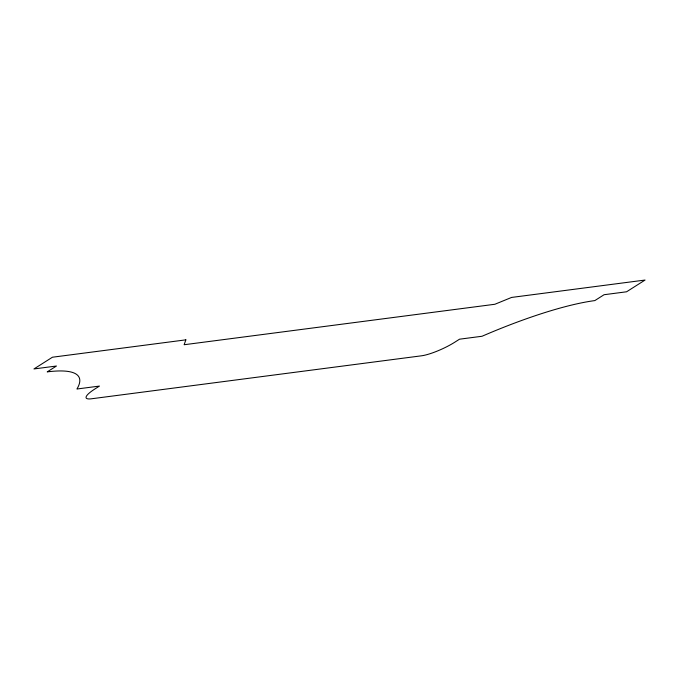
<?xml version="1.0" encoding="UTF-8"?>
<svg xmlns="http://www.w3.org/2000/svg" width="679" height="679" viewBox="0 0 679 679"><rect width="100%" height="100%" fill="white"/><g stroke="black" fill="none" stroke-linecap="round" stroke-linejoin="round"><path stroke-width="1.02" d="M185.859 339.848L184.128 344.737L494.872 304.268L511.61 297.427L645.05 280.054L626.581 291.783L604.081 294.72L594.846 300.585A161.678 33.339 -24.6 0 0 482.031 336.258L459.522 339.194L454.913 342.123A26.048 5.373 -24.6 0 1 421.438 355.813L91.368 398.794A26.048 5.373 -24.6 0 1 94.831 389.016L99.448 386.079L76.939 389.008A161.678 33.339 -24.6 0 0 47.224 371.888L56.459 366.023L33.95 368.952L52.419 357.222L185.859 339.848"/></g></svg>
